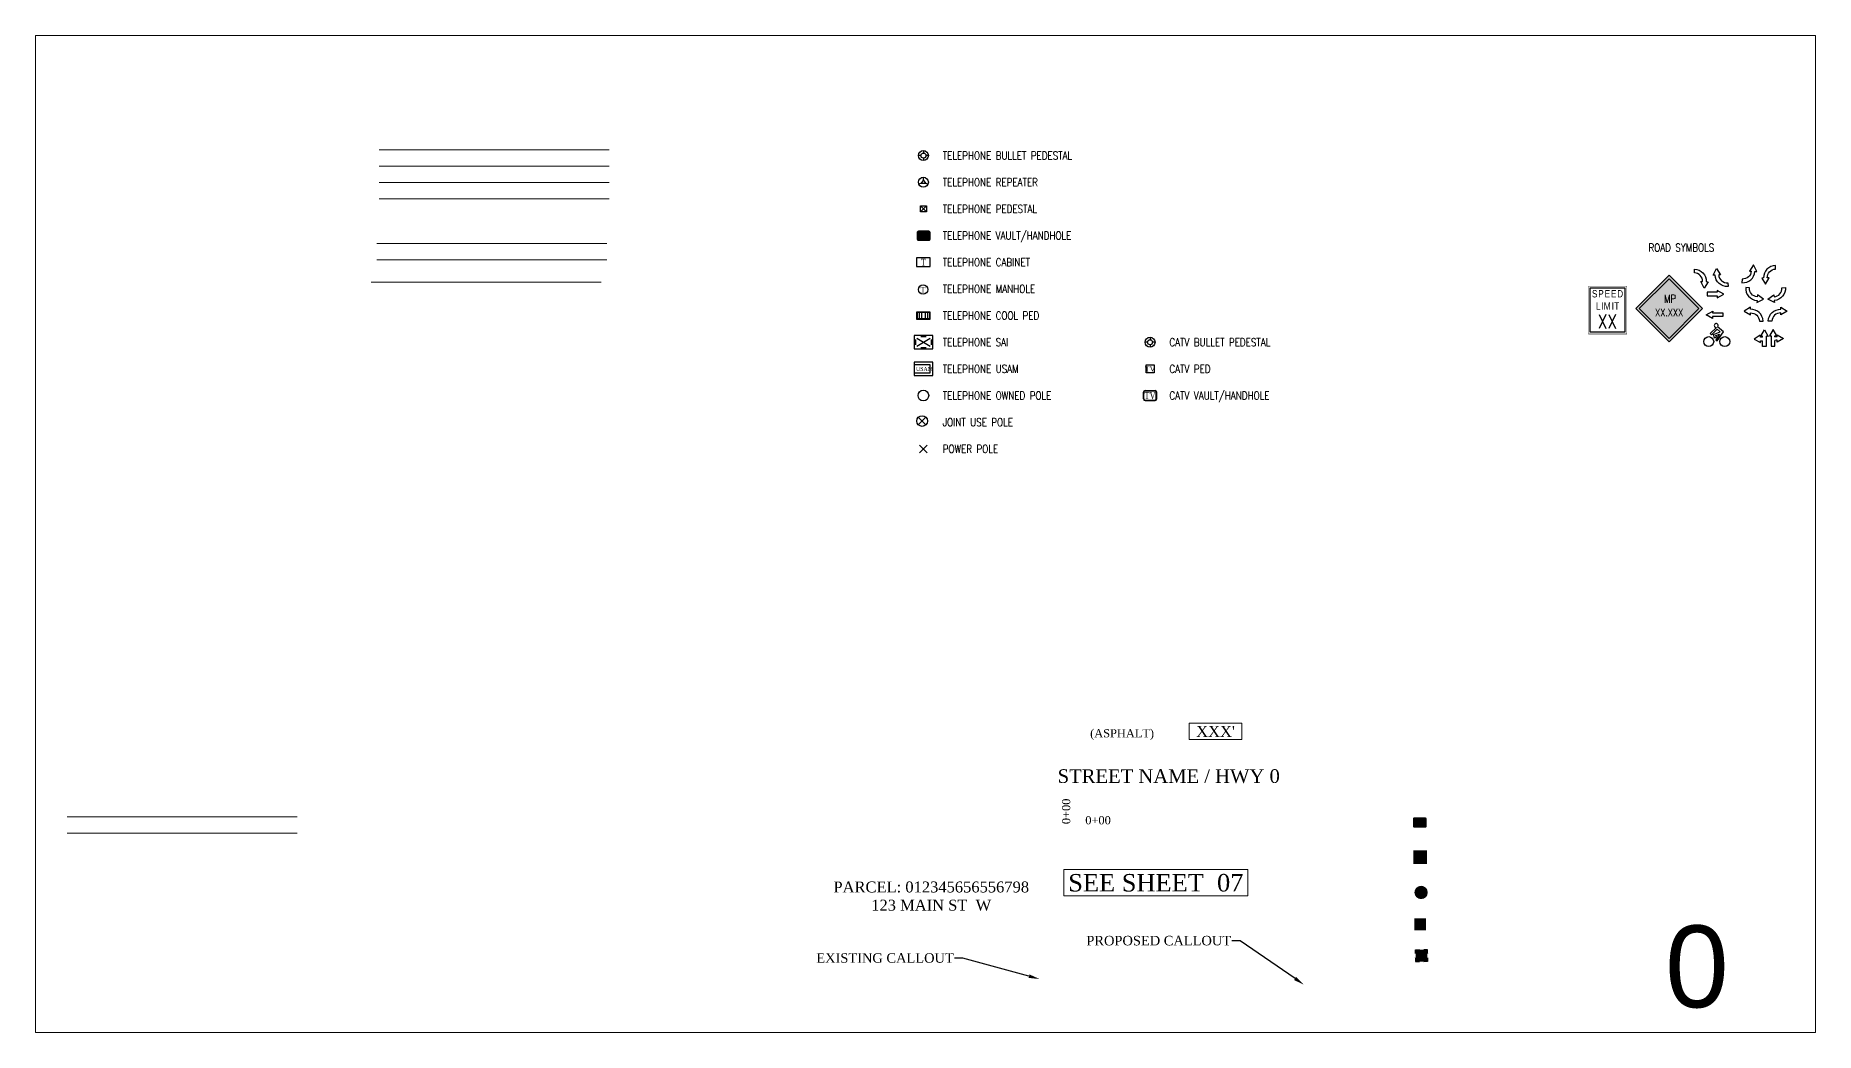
# Model space of a CAD drawing. Header units: feet. Extents: x 865220 to 5618803, y -2240498 to 1935234.
# Drawn here: x 2802892 to 2803544, y 954738 to 955103 of the extents above; entities that cross this region are included whole.
import ezdxf
from ezdxf import colors
from ezdxf.entities.mleader import LeaderData, LeaderLine
from ezdxf.enums import TextEntityAlignment as Align
from ezdxf.lldxf.tags import DXFTag
from ezdxf.math import Vec2, Vec3

# ---------------------------------------------------------------- set-up
doc = ezdxf.new("R2010")
doc.units = ezdxf.units.FT
doc.header["$LTSCALE"] = 0.015
doc.header["$MEASUREMENT"] = 0
doc.set_wipeout_variables(frame=1)
for name, color, linetype in [('ADDRESS', 7, 'Continuous'), ('BOC', 7, 'BOC'), ('BORDER', 7, 'Continuous'), ('CATV STRUCT-EX', 30, 'CATV'), ('CENTER_LINE', 7, 'CL'), ('DETAIL', 7, 'Continuous'), ('DIMENSION-PROP', 7, 'Continuous'), ('EASEMENT', 7, 'EASEMENT'), ('ELEC STRUCT-EX', 1, 'Continuous'), ('EOP', 7, 'EOP'), ('F1', 112, 'F1'), ('FOOTAGE', 7, 'Continuous'), ('NOTES', 7, 'Continuous'), ('PUE', 7, 'PUE'), ('RUNNING LINE (AERIAL)', 10, 'Continuous'), ('RW', 174, 'RW'), ('STATIONING', 7, 'Continuous'), ('STREET NAME', 7, 'Continuous'), ('TAIL', 1, 'MST'), ('TEL LINE', 30, 'TEL'), ('TELEPHONE STRUCT-EX', 30, 'Continuous'), ('TELEPHONE STRUCT-PROP', 6, 'Continuous'), ('TRAFFIC LANE', 254, 'LANE')]:
    doc.layers.add(name, color=color, linetype=linetype)
doc.layers.add('RUNNING LINE (UNDERGROUND)', color=10, linetype='Continuous', lineweight=40)
doc.layers.add('WORK BOUNDARY', color=110, linetype='Continuous', lineweight=40)
doc.styles.add('Dimensions 100', font='arial.ttf')
doc.styles.add('Line', font='txt.shx', dxfattribs={"height": 3})
doc.styles.add('RS332', font='romans.shx', dxfattribs={"width": 0.8})
doc.styles.add('SIMPLEX', font='times.ttf', dxfattribs={"width": 0.8})
doc.styles.get("Standard").update_dxf_attribs({"font": 'times.ttf'})
doc.styles.add('Utilities', font='arial.ttf', dxfattribs={"height": 2.5})
tags = doc.linetypes.add('BOC', pattern='A,100,-5,["BOC",Line,S=1,R=0,X=0,Y=-1.5],-12', length=117).pattern_tags.tags
tags[6] = DXFTag(74, 10)
tags = doc.linetypes.add('CATV', pattern='A,20,-5,["CATV",Line,S=1,R=0,X=-2,Y=-1.5],-12', length=37).pattern_tags.tags
tags[6] = DXFTag(74, 10)
tags = doc.linetypes.add('CL', pattern='A,10,-8,8,-8,35,-8,8,-8,20,-5,["C/L",Line,S=1,R=0,X=0,Y=-1.5],-12,10', length=140).pattern_tags.tags
tags[22] = DXFTag(74, 10)
tags = doc.linetypes.add('EASEMENT', pattern='A,20,-4,4,-4,4,-4,4,-5,["ESMT",Line,S=1,R=0,X=-2,Y=-1.5],-12,4,-4', length=69).pattern_tags.tags
tags[18] = DXFTag(74, 10)
tags = doc.linetypes.add('EOP', pattern='A,100,-5,["EOP",Line,S=1,R=0,X=0,Y=-1.5],-12', length=117).pattern_tags.tags
tags[6] = DXFTag(74, 10)
tags = doc.linetypes.add('F1', pattern='A,15,-5,["F1",Line,S=1.5,R=0,X=0,Y=-1.5],-12', length=32).pattern_tags.tags
tags[6] = DXFTag(74, 10)
tags = doc.linetypes.add('LANE', pattern='A,10,-8,8,-8,8,-8,20,-5,["LANE",Line,S=1,R=0,X=0,Y=-1.5],-18,10', length=103).pattern_tags.tags
tags[18] = DXFTag(74, 10)
tags = doc.linetypes.add('MST', pattern='A,5,-5,5,-5,["TAIL",Line,S=1.5,R=0,X=0,Y=-1.5],-20', length=40).pattern_tags.tags
tags[10] = DXFTag(74, 10)
tags = doc.linetypes.add('PUE', pattern='A,20,-4,4,-4,4,-4,4,-5,["PUE",Line,S=1,R=0,X=0,Y=-1.5],-12,4,-4', length=69).pattern_tags.tags
tags[18] = DXFTag(74, 10)
tags = doc.linetypes.add('RW', pattern='A,10,-8,8,-8,8,-8,20,-5,["R/W",Line,S=1,R=0,X=0,Y=-1.5],-12,10', length=97).pattern_tags.tags
tags[18] = DXFTag(74, 10)
tags = doc.linetypes.add('TEL', pattern='A,20,-5,["T",Line,S=1,R=0,X=0,Y=-1.5],-12', length=37).pattern_tags.tags
tags[6] = DXFTag(74, 10)

# ---------------------------------------------------------------- blocks, each defined once
blk = doc.blocks.new("4'x4' BORE PIT")
at = {"color": 6}
blk.add_wipeout([(-2, 2), (2, 2), (2, -2), (-2, -2)], dxfattribs=at)
at = {"ltscale": 40, "true_color": 0xffffff}
h = blk.add_hatch(color=7, dxfattribs=at)
h.dxf.hatch_style = 1
h.paths.add_polyline_path([(-2, -2), (2, -2), (2, 2), (-2, 2)])
at = {"layer": 'RUNNING LINE (UNDERGROUND)', "color": 6, "lineweight": 0, "const_width": 0.3, "flags": 128}
blk.add_lwpolyline([(-2, 2), (2, 2), (2, -2), (-2, -2)], close=True, dxfattribs=at)
blk = doc.blocks.new('NEW HH')
at = {"ltscale": 40, "true_color": 0xffffff}
h = blk.add_hatch(color=7, dxfattribs=at)
h.dxf.hatch_style = 1
h.paths.add_polyline_path([(-0.061, -0.031, 0.414214), (-0.046, -0.046), (0.046, -0.046, 0.414214), (0.061, -0.031), (0.061, 0.031, 0.414214), (0.046, 0.046), (-0.046, 0.046, 0.414214), (-0.061, 0.031)])
at = {"layer": 'RUNNING LINE (UNDERGROUND)', "color": 6, "lineweight": 0, "const_width": 0.005, "flags": 128}
blk.add_lwpolyline([(-0.061, 0.031), (-0.061, -0.031, 0.414214), (-0.046, -0.046), (0.046, -0.046, 0.414214), (0.061, -0.031), (0.061, 0.031, 0.414214), (0.046, 0.046), (-0.046, 0.046, 0.414214)], format="xyb", close=True, dxfattribs=at)
at = {"layer": 'TELEPHONE STRUCT-PROP', "color": 18, "true_color": 0x000000, "style": 'Utilities'}
blk.add_text('HH', height=0.05, dxfattribs=at).set_placement((0, 0), align=Align.MIDDLE_CENTER)
blk = doc.blocks.new('Turn Arrow 1')
at = {"layer": 'TRAFFIC LANE'}
blk.add_lwpolyline([(6.03, 6.95, -0.414017), (1.59, 3.08), (1.47, 1.3, 0.414017), (7.82, 6.82), (8.73, 6.76), (7.14, 10.02), (5.12, 7.01)], format="xyb", close=True, dxfattribs=at).dxf.unprotected_set("ltscale", 0)
blk = doc.blocks.new('Turn Arrow 2')
at = {"layer": 'TRAFFIC LANE'}
blk.add_lwpolyline([(2.39, 4, -0.414017), (6.43, 8.28), (6.38, 10.07, 0.414017), (0.6, 3.95), (-0.32, 3.92), (1.58, 0.84), (3.3, 4.03)], format="xyb", close=True, dxfattribs=at).dxf.unprotected_set("ltscale", 0)
blk = doc.blocks.new('Turn Arrow Hybrid 1')
at = {"layer": 'TRAFFIC LANE', "ltscale": 10}
blk.add_lwpolyline([(26429.56, 28334.88), (26429.56, 28335.33), (26430.46, 28335.33), (26428.67, 28338.45), (26426.85, 28335.31), (26427.77, 28335.32), (26427.8, 28330.31), (26429.59, 28330.32), (26429.57, 28333.06)], dxfattribs=at)
blk.add_lwpolyline([(26429.56, 28334.88, -0.046171), (26430.66, 28334.95), (26430.69, 28335.86), (26433.77, 28333.96), (26430.58, 28332.24), (26430.61, 28333.16, 0.062647), (26429.57, 28333.06, 0.062647)], format="xyb", dxfattribs=at)
blk = doc.blocks.new('Turn Arrow Hybrid 2')
at = {"layer": 'TRAFFIC LANE', "ltscale": 10}
blk.add_lwpolyline([(26423.55, 28334.64, 0.046171), (26422.46, 28334.71), (26422.43, 28335.62), (26419.35, 28333.72), (26422.54, 28332), (26422.51, 28332.92, -0.062647), (26423.54, 28332.82, -0.062647)], format="xyb", dxfattribs=at)
blk.add_lwpolyline([(26423.55, 28334.64), (26423.56, 28335.09), (26422.66, 28335.09), (26424.44, 28338.21), (26426.26, 28335.07), (26425.35, 28335.08), (26425.32, 28330.07), (26423.53, 28330.08), (26423.54, 28332.82)], dxfattribs=at)
blk = doc.blocks.new('TELEPHONE BULLET PEDESTAL')
at = {"layer": 'TELEPHONE STRUCT-EX'}
for p, q in [((-0.9375, 0), (-1.875, 0)), ((-0.9375, 0), (-1.875, 0)), ((0, 1.875), (0, 0.9375)), ((0, 1.875), (0, 0.9375)), ((1.875, 0), (0.9375, 0)), ((1.875, 0), (0.9375, 0)), ((0, -0.9375), (0, -1.875)), ((0, -0.9375), (0, -1.875))]:
    blk.add_line(p, q, dxfattribs=at)
for radius in [1.875, 1.875, 0.9375, 0.9375]:
    blk.add_circle((0, 0), radius, dxfattribs=at)
blk = doc.blocks.new('TELEPHONE REPEATER')
at = {"layer": 'TELEPHONE STRUCT-EX'}
for p, q in [((0, 0.94), (-0.86, -0.37)), ((0, 0.94), (0, 1.88)), ((0.86, -0.37), (0, 0.94)), ((-0.86, -0.37), (-1.73, -0.73)), ((-0.86, -0.37), (0.86, -0.37)), ((0.86, -0.37), (1.73, -0.73))]:
    blk.add_line(p, q, dxfattribs=at)
blk.add_circle((0, 0), 1.88, dxfattribs=at)
blk = doc.blocks.new('TELPED')
at = {"linetype": 'Continuous', "flags": 128}
blk.add_lwpolyline([(0.28, 0.28), (0.28, -0.28), (-0.28, -0.28), (-0.28, 0.28)], close=True, dxfattribs=at)
blk = doc.blocks.new('TELEPHONE PEDESTAL')
at = {"layer": 'TELEPHONE STRUCT-EX'}
for p, q in [((-1.12, 1.12), (1.12, -1.12)), ((1.12, 1.12), (-1.12, -1.12))]:
    blk.add_line(p, q, dxfattribs=at)
at = {"layer": 'TELEPHONE STRUCT-EX', "xscale": 4, "yscale": 4, "zscale": 4}
blk.add_blockref('TELPED', (0, 0), dxfattribs=at)
blk = doc.blocks.new('TELEPHONE MANHOLE')
at = {"layer": 'TELEPHONE STRUCT-EX'}
blk.add_circle((0, 0), 1.76, dxfattribs=at)
at = {"layer": 'TELEPHONE STRUCT-EX', "style": 'SIMPLEX'}
blk.add_text('T', height=2, dxfattribs=at).set_placement((0, 0.01), align=Align.MIDDLE_CENTER)
blk = doc.blocks.new('SAI')
at = {"layer": 'TELEPHONE STRUCT-EX'}
for p, q in [((3.5, 2.5), (-3.5, 2.5)), ((-3.5, 2.5), (-3.5, -2.5)), ((-3, 1), (-3, -1)), ((-2.5, 1.5), (2.5, -1.5)), ((-2.5, -1.5), (2.5, 1.5)), ((1, 2), (-1, 2)), ((3, -1), (3, 1)), ((3.5, -2.5), (3.5, 2.5)), ((-3.5, -2.5), (3.5, -2.5)), ((-1, -2), (1, -2))]:
    blk.add_line(p, q, dxfattribs=at)
blk = doc.blocks.new('TELEPHONE CABINET')
at = {"layer": 'TELEPHONE STRUCT-EX', "linetype": 'Continuous'}
blk.add_lwpolyline([(-2.6, -1.6), (2.6, -1.6), (2.6, 1.6), (-2.6, 1.6)], close=True, dxfattribs=at)
at = {"layer": 'TELEPHONE STRUCT-EX', "style": 'SIMPLEX', "width": 0.8}
blk.add_text('T', height=2.6, dxfattribs=at).set_placement((0, 0), align=Align.MIDDLE_CENTER)
blk = doc.blocks.new('TELEPHONE COOL PED')
at = {"layer": 'TELEPHONE STRUCT-EX'}
for p, q in [((-1.55, 1.23), (-1.55, -1.23)), ((-0.73, 1.23), (-0.73, -1.23)), ((0.73, 1.23), (0.73, -1.23)), ((1.55, 1.23), (1.55, -1.23))]:
    blk.add_line(p, q, dxfattribs=at)
at = {"layer": 'TELEPHONE STRUCT-EX', "flags": 128}
for points in [[(2.46, 1.43), (2.46, -1.43), (-2.46, -1.43), (-2.46, 1.43)], [(2.26, 1.23), (2.26, -1.23), (-2.26, -1.23), (-2.26, 1.23)]]:
    blk.add_lwpolyline(points, close=True, dxfattribs=at)
blk = doc.blocks.new('TELEPHONE USAM')
at = {"layer": 'TELEPHONE STRUCT-EX'}
for p, q in [((-3.5, 2.5), (-3.5, -2.5)), ((3.5, 2.5), (-3.5, 2.5)), ((2.5, 1.5), (-3.5, 1.5)), ((2.5, -1.5), (2.5, 1.5)), ((3.5, -2.5), (3.5, 2.5)), ((-3.5, -1.5), (2.5, -1.5)), ((-3.5, -2.5), (3.5, -2.5))]:
    blk.add_line(p, q, dxfattribs=at)
at = {"layer": 'TELEPHONE STRUCT-EX', "style": 'SIMPLEX', "width": 0.8}
blk.add_text('USAM', height=1.5, dxfattribs=at).set_placement((-2.77, -0.76))
blk = doc.blocks.new('TELEPHONE OWNED POLE')
at = {"layer": 'TELEPHONE STRUCT-EX'}
blk.add_circle((0, 0), 2, dxfattribs=at)
blk = doc.blocks.new('CATV PED')
at = {"layer": 'CATV STRUCT-EX', "flags": 128}
blk.add_lwpolyline([(1.5, -1.5), (-1.5, -1.5), (-1.5, 1.5), (1.5, 1.5)], close=True, dxfattribs=at)
at = {"layer": 'CATV STRUCT-EX', "style": 'SIMPLEX', "width": 0.8}
blk.add_text('TV', height=2, dxfattribs=at).set_placement((0, 0), align=Align.MIDDLE_CENTER)
blk = doc.blocks.new('CATV VAULT - HH')
at = {"layer": 'CATV STRUCT-EX'}
for p, q in [((-2.5, -1.25), (-2.5, 1.25)), ((-2.35, -1.25), (-2.35, 1.25)), ((-1.88, 1.88), (1.88, 1.88)), ((-1.88, 1.72), (1.88, 1.72)), ((2.35, -1.25), (2.35, 1.25)), ((2.5, -1.25), (2.5, 1.25)), ((-1.88, -1.72), (1.88, -1.72)), ((-1.88, -1.88), (1.88, -1.88))]:
    blk.add_line(p, q, dxfattribs=at)
for centre, radius, start, end in [((-1.88, 1.25), 0.625, 90, 180), ((-1.88, 1.25), 0.475, 90, 180), ((1.88, 1.25), 0.625, 0, 90), ((1.88, 1.25), 0.475, 0, 90), ((-1.88, -1.25), 0.625, 180, 270), ((-1.88, -1.25), 0.475, 180, 270), ((1.88, -1.25), 0.625, 270, 0), ((1.88, -1.25), 0.475, 270, 0)]:
    blk.add_arc(centre, radius, start, end, dxfattribs=at)
at = {"layer": 'CATV STRUCT-EX', "style": 'SIMPLEX', "width": 0.8}
blk.add_text('TV', height=2.6, dxfattribs=at).set_placement((0, 0), align=Align.MIDDLE_CENTER)
blk = doc.blocks.new('CATV BULLET PEDESTAL')
at = {"layer": 'CATV STRUCT-EX'}
for p, q in [((-0.9375, 0), (-1.875, 0)), ((-0.9375, 0), (-1.875, 0)), ((0, 1.875), (0, 0.9375)), ((0, 1.875), (0, 0.9375)), ((1.875, 0), (0.9375, 0)), ((1.875, 0), (0.9375, 0)), ((0, -0.9375), (0, -1.875)), ((0, -0.9375), (0, -1.875))]:
    blk.add_line(p, q, dxfattribs=at)
for radius in [1.875, 1.875, 0.9375, 0.9375]:
    blk.add_circle((0, 0), radius, dxfattribs=at)
blk = doc.blocks.new('Power Pole')
at = {"layer": 'ELEC STRUCT-EX'}
for p, q in [((1.38, 1.38), (-1.38, -1.38)), ((-1.38, 1.38), (1.38, -1.38))]:
    blk.add_line(p, q, dxfattribs=at)
blk = doc.blocks.new('EX HH')
at = {"ltscale": 40, "true_color": 0xffffff}
h = blk.add_hatch(color=7, dxfattribs=at)
h.dxf.hatch_style = 1
h.paths.add_polyline_path([(-0.061, -0.031, 0.414214), (-0.046, -0.046), (0.046, -0.046, 0.414214), (0.061, -0.031), (0.061, 0.031, 0.414214), (0.046, 0.046), (-0.046, 0.046, 0.414214), (-0.061, 0.031)])
at = {"color": 30, "const_width": 0.005, "flags": 128}
blk.add_lwpolyline([(-0.061, 0.031), (-0.061, -0.031, 0.414214), (-0.046, -0.046), (0.046, -0.046, 0.414214), (0.061, -0.031), (0.061, 0.031, 0.414214), (0.046, 0.046), (-0.046, 0.046, 0.414214)], format="xyb", close=True, dxfattribs=at)
at = {"layer": 'RUNNING LINE (UNDERGROUND)', "color": 7, "lineweight": -3, "flags": 128}
blk.add_lwpolyline([(-0.054, 0.031), (-0.054, -0.031, 0.414214), (-0.046, -0.038), (0.046, -0.038, 0.414214), (0.054, -0.031), (0.054, 0.031, 0.414214), (0.046, 0.038), (-0.046, 0.038, 0.414214)], format="xyb", close=True, dxfattribs=at)
at = {"layer": 'TELEPHONE STRUCT-PROP', "color": 30, "style": 'Utilities'}
blk.add_text('HH', height=0.05, dxfattribs=at).set_placement((0, 0), align=Align.MIDDLE_CENTER)
blk = doc.blocks.new('*U60')
at = {"ltscale": 40, "true_color": 0xffffff}
h = blk.add_hatch(color=7, dxfattribs=at)
h.dxf.hatch_style = 1
h.paths.add_polyline_path([(0, -13.51), (13.51, 0), (0, 13.51), (-13.51, 0)])
at = {"color": 18, "lineweight": 25, "ltscale": 40, "true_color": 0x000000}
for points in [[(-13.51, 0), (0, 13.51), (13.51, 0), (0, -13.51)], [(-12.09, 0), (0, 12.09), (12.09, 0), (0, -12.09)]]:
    blk.add_lwpolyline(points, close=True, dxfattribs=at)
at = {"layer": 'NOTES', "color": 18, "lineweight": 25, "ltscale": 10, "true_color": 0x000000, "insert": (-3.42, 5.6), "char_height": 3.2, "attachment_point": 1, "style": 'RS332'}
blk.add_mtext_dynamic_manual_height_columns('\\pxqc;MP', width=7.621, gutter_width=24, heights=[0], dxfattribs=at)
at = {"layer": 'NOTES', "color": 18, "lineweight": 25, "ltscale": 3, "true_color": 0x000000, "style": 'RS332', "width": 0.8}
blk.add_attdef('X.XXX', text='', height=3, dxfattribs=at).set_placement((0.02, -3.11), align=Align.CENTER)
blk = doc.blocks.new('SPEED LIMIT')
at = {"color": 7}
blk.add_wipeout([(-11.7, 14.6), (11.7, 14.6), (11.7, -14.6), (-11.7, -14.6)], dxfattribs=at)
at = {"layer": 'NOTES', "color": 7, "ltscale": 10, "const_width": 0.3}
blk.add_lwpolyline([(-11.7, 14.6), (11.7, 14.6), (11.7, -14.6), (-11.7, -14.6)], close=True, dxfattribs=at)
at = {"layer": 'NOTES', "color": 7, "ltscale": 10}
blk.add_lwpolyline([(-10.6, 13.5), (10.6, 13.5), (10.6, -13.5), (-10.6, -13.5)], close=True, dxfattribs=at)
at = {"layer": 'NOTES', "color": 7, "ltscale": 10, "insert": (-6.5, 12.2), "char_height": 4.5, "attachment_point": 1, "style": 'RS332'}
blk.add_mtext_dynamic_manual_height_columns('\\pxqc;{\\fArial|b0|i0|c0|p34;\\T1.15;SPEED LIMIT}', width=13.46, gutter_width=30, heights=[0], dxfattribs=at)
at = {"layer": 'NOTES', "color": 7, "lineweight": 30, "ltscale": 3, "style": 'RS332', "width": 0.8}
blk.add_attdef('X', text='', height=8.5, dxfattribs=at).set_placement((-0.1, -11.3), align=Align.CENTER)
blk = doc.blocks.new('Traffic Arrow')
at = {"layer": 'TRAFFIC LANE'}
blk.add_lwpolyline([(9.01, 0.9), (4, 0.88), (4, 1.78), (0.89, -0.01), (4.02, -1.83), (4.01, -0.91), (9.02, -0.89)], close=True, dxfattribs=at).dxf.unprotected_set("ltscale", 0)
blk = doc.blocks.new('bike')
at = {"layer": 'TRAFFIC LANE', "flags": 128}
for points in [[(-0.3, 1.82), (-1.81, 0.33)], [(-1.81, 0.33), (-1.48, -0.01)], [(0.63, 0.76), (-0.1, 1.36), (-1.48, -0.01)], [(-0.76, -0.74), (-1.04, 0.08), (0.63, 0.76)], [(0.46, 0.19), (-0.48, -1.2), (-0.09, -1.46), (1.39, 0.74), (-0.06, 1.94)], [(-0.32, -0.59), (-0.46, -0.19), (0.46, 0.19)], [(-0.76, -0.74), (-0.32, -0.59)]]:
    blk.add_lwpolyline(points, dxfattribs=at).dxf.unprotected_set("ltscale", 0)
at = {"layer": 'TRAFFIC LANE'}
for centre in [(-2.19, -1.65), (1.72, -1.65)]:
    blk.add_circle(centre, 1.22, dxfattribs=at).dxf.unprotected_set("ltscale", 0)
blk.add_arc((-0.37, 2.28), 0.466, 312.5021, 278.9197, dxfattribs=at).dxf.unprotected_set("ltscale", 0)
blk = doc.blocks.new('JOINT USE POLE')
at = {"layer": 'TELEPHONE STRUCT-EX', "color": 0}
for p, q in [((1.41, 1.41), (-1.41, -1.41)), ((-1.41, 1.41), (1.41, -1.41))]:
    blk.add_line(p, q, dxfattribs=at)
blk.add_circle((0, 0), 2, dxfattribs=at)
blk = doc.blocks.new('Proposed FlowerPot')
at = {"lineweight": 5, "ltscale": 100, "true_color": 0xffffff}
h = blk.add_hatch(color=7, dxfattribs=at)
h.dxf.hatch_style = 1
h.paths.add_polyline_path([(-0.06, 0, 0.414214), (0, -0.06, 0.414214), (0.06, 0, 0.414214), (0, 0.06, 0.414214)])
at = {"lineweight": 5, "ltscale": 100}
blk.add_circle((0, 0), 0.0604, dxfattribs=at)
at = {"layer": 'RUNNING LINE (UNDERGROUND)', "color": 6, "lineweight": 5, "const_width": 0.00907, "flags": 128}
blk.add_lwpolyline([(-0.06, 0, -0.414214), (0, 0.06, -0.414214), (0.06, 0, -0.414214), (0, -0.06, -0.414214), (-0.06, 0)], format="xyb", dxfattribs=at)
at = {"color": 18, "linetype": 'ByBlock', "lineweight": 5, "ltscale": 100, "true_color": 0x000000, "style": 'Dimensions 100'}
blk.add_text('F', height=0.0744, dxfattribs=at).set_placement((-0.029, -0.037))
blk = doc.blocks.new('PFP')
at = {"color": 6}
blk.add_wipeout([(-0.121, 0.121), (0.121, 0.121), (0.121, -0.121), (-0.121, -0.121)], dxfattribs=at)
at = {"ltscale": 40, "true_color": 0xffffff}
h = blk.add_hatch(color=7, dxfattribs=at)
h.dxf.hatch_style = 1
h.paths.add_polyline_path([(-0.121, -0.121), (0.121, -0.121), (0.121, 0.121), (-0.121, 0.121)])
at = {"layer": 'RUNNING LINE (UNDERGROUND)', "color": 6, "lineweight": 0, "const_width": 0.0181, "flags": 128}
blk.add_lwpolyline([(-0.121, 0.121), (0.121, 0.121), (0.121, -0.121), (-0.121, -0.121)], close=True, dxfattribs=at)
at = {"layer": 'RUNNING LINE (UNDERGROUND)', "color": 18, "lineweight": 0, "true_color": 0x000000, "const_width": 0.0181, "flags": 128}
for points in [[(-0.084, -0.084), (0.084, 0.084)], [(-0.084, 0.084), (0.084, -0.084)]]:
    blk.add_lwpolyline(points, dxfattribs=at)
blk = doc.blocks.new('*U65')
at = {"ltscale": 40}
h = blk.add_hatch(color=6, dxfattribs=at)
h.dxf.hatch_style = 1
h.paths.add_polyline_path([(0.121, -0.044), (0.121, 0.044, 0.307805), (0.044, 0.12), (-0.044, 0.12, 0.307805), (-0.121, 0.044), (-0.121, -0.044, 0.307805), (-0.044, -0.12), (0.044, -0.12, 0.307805)])
at = {"ltscale": 100, "true_color": 0x000000}
h = blk.add_hatch(color=18, dxfattribs=at)
h.dxf.hatch_style = 1
h.paths.add_polyline_path([(0.121, -0.12), (0.121, -0.044, -0.307805), (0.044, -0.12)])
h.paths.add_polyline_path([(-0.121, -0.044), (-0.121, -0.12), (-0.044, -0.12, -0.307805)])
h.paths.add_polyline_path([(-0.121, 0.12), (-0.121, 0.044, -0.307805), (-0.044, 0.12)])
h.paths.add_polyline_path([(0.121, 0.044), (0.121, 0.12), (0.044, 0.12, -0.307805)])
at = {"color": 18, "ltscale": 100, "true_color": 0x000000, "flags": 128}
for points in [[(-0.121, 0.12), (-0.044, 0.12, 0.307805), (-0.121, 0.044), (-0.121, 0.12)], [(0.121, 0.12), (0.044, 0.12, -0.307805), (0.121, 0.044), (0.121, 0.12)], [(-0.121, -0.12), (-0.044, -0.12, -0.307805), (-0.121, -0.044), (-0.121, -0.12)], [(0.121, -0.12), (0.044, -0.12, 0.307805), (0.121, -0.044), (0.121, -0.12)]]:
    blk.add_lwpolyline(points, format="xyb", dxfattribs=at)
at = {"color": 7, "lineweight": 50, "ltscale": 100, "true_color": 0xffffff, "flags": 128}
for points in [[(-0.039, 0), (0.039, 0)], [(0, -0.039), (0, 0.039)]]:
    blk.add_lwpolyline(points, dxfattribs=at)

msp = doc.modelspace()

# ---------------------------------------------------------------- linework, layer by layer
at = {"layer": 'BOC', "lineweight": 5, "ltscale": 40, "flags": 128}
msp.add_lwpolyline([(2803018.29, 955048.95), (2803102.56, 955048.95)], dxfattribs=at)
at = {"layer": 'CENTER_LINE', "lineweight": 5, "ltscale": 40, "flags": 128}
msp.add_lwpolyline([(2803018.29, 955060.95), (2803102.56, 955060.95)], dxfattribs=at)
at = {"layer": 'EASEMENT', "lineweight": 5, "ltscale": 40, "flags": 128}
msp.add_lwpolyline([(2803017.47, 955020.59), (2803101.74, 955020.59)], dxfattribs=at)
at = {"layer": 'EOP', "lineweight": 5, "ltscale": 40, "flags": 128}
msp.add_lwpolyline([(2803018.29, 955054.95), (2803102.56, 955054.95)], dxfattribs=at)
at = {"layer": 'F1', "lineweight": 5, "ltscale": 40, "flags": 128}
msp.add_lwpolyline([(2802904.02, 954810.57), (2802988.29, 954810.57)], dxfattribs=at)
at = {"layer": 'PUE', "lineweight": 5, "ltscale": 40, "flags": 128}
msp.add_lwpolyline([(2803017.47, 955026.59), (2803101.74, 955026.59)], dxfattribs=at)
at = {"layer": 'RW', "lineweight": 5, "ltscale": 40, "flags": 128}
msp.add_lwpolyline([(2803018.29, 955042.95), (2803102.56, 955042.95)], dxfattribs=at)
at = {"layer": 'TAIL', "lineweight": 5, "ltscale": 100, "flags": 128}
msp.add_lwpolyline([(2802904.02, 954816.57), (2802988.29, 954816.57)], dxfattribs=at)
at = {"layer": 'TEL LINE', "lineweight": 5, "ltscale": 40, "flags": 128}
msp.add_lwpolyline([(2803015.41, 955012.44), (2803099.68, 955012.44)], dxfattribs=at)

# ---------------------------------------------------------------- block references
at = {"lineweight": 5}
for name, p, xscale, yscale, zscale in [('Turn Arrow 2', (2803504.93, 955009.69), -0.7500000000000001, 0.7500000000000001, 0.7500000000000001), ('Turn Arrow 1', (2803513.54, 955009.93), -0.7500000000000001, 0.7500000000000001, 0.7500000000000001), ('Turn Arrow 1', (2803516.43, 955011.3), 0.7500000000000001, 0.7500000000000001, 0.7500000000000001), ('Turn Arrow 2', (2803525.04, 955011.05), 0.7500000000000001, 0.7500000000000001, 0.7500000000000001), ('Turn Arrow Hybrid 2', (2783707.45, 933741.32), 0.7500000000000001, 0.7500000000000001, 0.7500000000000001), ('Turn Arrow Hybrid 1', (2783707.45, 933741.32), 0.7500000000000001, 0.7500000000000001, 0.7500000000000001), ('NEW HH', (2803399.53, 954814.51), 40, 40, 40), ('Proposed FlowerPot', (2803399.99, 954788.9), 37.20833653414967, 37.20833653414967, 37.20833653414967), ('*U65', (2803400.16, 954765.74), 18, 18, 18)]:
    msp.add_blockref(name, p, dxfattribs=dict(at, xscale=xscale, yscale=yscale, zscale=zscale))
at = {"lineweight": 5, "xscale": 0.9036914640000002, "yscale": 0.9036914640000002, "zscale": 0.9036914640000002}
msp.add_blockref('*U60', (2803490.85, 955002.78), dxfattribs=at).add_auto_attribs({'X.XXX': 'XX.XXX'})
at = {"lineweight": 5, "yscale": 0.7500000000000001, "zscale": 0.7500000000000001}
for name, p, xscale, rotation in [('Turn Arrow 1', (2803517.94, 955011.62), 0.7500000000000001, 270), ('Turn Arrow 1', (2803534.5, 955011.62), -0.7500000000000001, 90), ('Turn Arrow 2', (2803517.7, 955003.01), 0.7500000000000001, 270), ('Turn Arrow 2', (2803534.75, 955003.01), -0.7500000000000001, 90)]:
    msp.add_blockref(name, p, dxfattribs=dict(at, xscale=xscale, rotation=rotation))
at = {"lineweight": 5}
msp.add_blockref('Power Pole', (2803217.67, 954951.38), dxfattribs=at)
at = {"layer": 'CATV STRUCT-EX', "lineweight": 5, "xscale": 0.9768868823137693, "yscale": 0.9768868823137693, "zscale": 0.9768868823137693}
for name, p in [('CATV BULLET PEDESTAL', (2803300.7, 954990.45)), ('CATV PED', (2803300.7, 954980.69)), ('CATV VAULT - HH', (2803300.7, 954970.92))]:
    msp.add_blockref(name, p, dxfattribs=at)
at = {"layer": 'DETAIL', "lineweight": 5, "yscale": 0.75, "zscale": 0.75, "rotation": 180}
for p, xscale in [((2803511.51, 955008.09), 0.75), ((2803503.8, 955000.52), -0.75)]:
    msp.add_blockref('Traffic Arrow', p, dxfattribs=dict(at, xscale=xscale))
at = {"layer": 'DIMENSION-PROP', "lineweight": 5, "xscale": 0.9768868823137693, "yscale": 0.9768868823137693, "zscale": 0.9768868823137693}
for name, p in [('TELEPHONE OWNED POLE', (2803217.67, 954970.92)), ('JOINT USE POLE', (2803217.2, 954961.58))]:
    msp.add_blockref(name, p, dxfattribs=at)
at = {"layer": 'TELEPHONE STRUCT-EX', "lineweight": 5}
for name, p, xscale, yscale, zscale in [('TELEPHONE BULLET PEDESTAL', (2803217.67, 955058.84), 0.9768868823137693, 0.9768868823137693, 0.9768868823137693), ('TELEPHONE REPEATER', (2803217.67, 955049.07), 0.9768868823137693, 0.9768868823137693, 0.9768868823137693), ('TELEPHONE PEDESTAL', (2803217.67, 955039.3), 0.9768868823137693, 0.9768868823137693, 0.9768868823137693), ('EX HH', (2803217.77, 955029.46), 40, 40, 40), ('TELEPHONE CABINET', (2803217.67, 955019.76), 0.9768868823137693, 0.9768868823137693, 0.9768868823137693), ('TELEPHONE MANHOLE', (2803217.55, 955009.74), 0.9768868823137693, 0.9768868823137693, 0.9768868823137693), ('TELEPHONE COOL PED', (2803217.67, 955000.22), 0.9768868823137693, 0.9768868823137693, 0.9768868823137693), ('SAI', (2803217.67, 954990.45), 0.9768868823137693, 0.9768868823137693, 0.9768868823137693), ('TELEPHONE USAM', (2803217.67, 954980.69), 0.9768868823137693, 0.9768868823137693, 0.9768868823137693)]:
    msp.add_blockref(name, p, dxfattribs=dict(at, xscale=xscale, yscale=yscale, zscale=zscale))
at = {"layer": 'TRAFFIC LANE', "lineweight": 5, "xscale": 1.504757717259673, "yscale": 1.504757717259673, "zscale": 1.504757717259673}
msp.add_blockref('bike', (2803508.65, 954993.16), dxfattribs=at)

# ---------------------------------------------------------------- texts
at = {"layer": 'BORDER', "lineweight": 5, "style": 'RS332', "width": 0.8}
for s, height, p in [('TELEPHONE BULLET PEDESTAL', 2.9307, (2803224.76, 955058.84)), ('TELEPHONE REPEATER', 2.9307, (2803224.76, 955049.07)), ('TELEPHONE PEDESTAL', 2.9307, (2803224.76, 955039.3)), ('TELEPHONE VAULT/HANDHOLE', 2.9307, (2803224.76, 955029.53)), ('ROAD SYMBOLS', 2.9307, (2803483.28, 955025.12)), ('TELEPHONE CABINET', 2.9307, (2803224.76, 955019.76)), ('TELEPHONE MANHOLE', 2.9307, (2803224.76, 955009.99)), ('TELEPHONE COOL PED', 2.9307, (2803224.76, 955000.22)), ('TELEPHONE SAI', 2.9307, (2803224.76, 954990.45)), ('CATV BULLET PEDESTAL', 2.9307, (2803307.8, 954990.45)), ('TELEPHONE USAM', 2.9307, (2803224.76, 954980.69)), ('CATV PED', 2.931, (2803307.8, 954980.69)), ('TELEPHONE OWNED POLE', 2.9307, (2803224.76, 954970.92)), ('CATV VAULT/HANDHOLE', 2.9307, (2803307.8, 954970.92)), ('JOINT USE POLE', 2.9307, (2803224.76, 954961.15)), ('POWER POLE', 2.931, (2803224.76, 954951.38))]:
    msp.add_text(s, height=height, dxfattribs=at).set_placement(p, align=Align.MIDDLE_LEFT)
at = {"layer": 'WORK BOUNDARY', "lineweight": 5, "ltscale": 3, "style": 'Utilities'}
msp.add_text('0', height=30, dxfattribs=at).set_placement((2803489.39, 954746.79))

# ---------------------------------------------------------------- next in the draw order: block references
at = {"layer": 'RUNNING LINE (AERIAL)', "lineweight": 5, "xscale": 0.6, "yscale": 0.6, "zscale": 0.6}
msp.add_blockref('SPEED LIMIT', (2803468.32, 955002.26), dxfattribs=at).add_auto_attribs({'X': 'XX'})

# ---------------------------------------------------------------- next in the draw order: linework, layer by layer
at = {"layer": 'WORK BOUNDARY', "lineweight": 5}
msp.add_lwpolyline([(2802892.45, 954737.62), (2803544.45, 954737.62), (2803544.45, 955102.8), (2802892.45, 955102.8)], close=True, dxfattribs=at)

# ---------------------------------------------------------------- next in the draw order: block references
at = {"lineweight": 5}
for name, p, xscale, yscale, zscale in [('PFP', (2803399.66, 954801.81), 19.58057085319607, 19.58057085319607, 19.58057085319607), ("4'x4' BORE PIT", (2803399.68, 954777.23), 1.008214499303968, 1.008214499303968, 1.008214499303968)]:
    msp.add_blockref(name, p, dxfattribs=dict(at, xscale=xscale, yscale=yscale, zscale=zscale))

# ---------------------------------------------------------------- next in the draw order: texts
at = {"layer": 'ADDRESS', "lineweight": 5, "ltscale": 5, "insert": (2803220.55, 954792.9), "char_height": 4, "attachment_point": 2, "bg_fill": 3, "box_fill_scale": 1.5, "bg_fill_color": 256, "bg_fill_true_color": 13158600, "bg_fill_transparency": 0}
msp.add_mtext('\\pxqc;PARCEL: 012345656556798\\P123 MAIN ST  W', dxfattribs=at)
at = {"layer": 'DETAIL', "lineweight": 5, "ltscale": 5, "insert": (2803290.46, 954848.71), "char_height": 3, "width": 17.8586, "attachment_point": 2, "bg_fill": 3, "box_fill_scale": 1.5, "bg_fill_color": 256, "bg_fill_true_color": 13158600, "bg_fill_transparency": 0}
msp.add_mtext('\\pxqc;(ASPHALT)', dxfattribs=at)
at = {"layer": 'DETAIL', "lineweight": 5, "ltscale": 5, "insert": (2803302.83, 954795.65), "char_height": 6.4, "attachment_point": 2, "bg_fill": 19, "box_fill_scale": 1.25, "bg_fill_color": 256, "bg_fill_transparency": 0}
msp.add_mtext('SEE SHEET  07', dxfattribs=at)
at = {"layer": 'FOOTAGE', "lineweight": 5, "ltscale": 40, "insert": (2803324.7, 954847.89), "char_height": 4, "width": 17.3446, "attachment_point": 5, "bg_fill": 19, "box_fill_scale": 1.25, "bg_fill_color": 256, "bg_fill_transparency": 0}
msp.add_mtext("\\pxqc;XXX'", dxfattribs=at)
at = {"layer": 'STATIONING', "lineweight": 5, "ltscale": 5, "insert": (2803268.47, 954818.6), "char_height": 3, "width": 9.5157, "attachment_point": 2, "rotation": 90, "bg_fill": 3, "box_fill_scale": 1.5, "bg_fill_color": 256, "bg_fill_true_color": 13158600, "bg_fill_transparency": 0}
msp.add_mtext('\\pxqc;0+00', dxfattribs=at)

# ---------------------------------------------------------------- next in the draw order: leaders
at = {"layer": 'DETAIL', "lineweight": 5, "ltscale": 5}
ml = msp.add_multileader_mtext('Standard', dxfattribs=at)
ml.set_content('PROPOSED CALLOUT', color=256)
ml.set_leader_properties()
ml.build(insert=Vec2(0, 0))
ml.multileader.update_dxf_attribs({"has_text_frame": 1, "text_left_attachment_type": 2, "text_right_attachment_type": 2, "dogleg_length": 3})
ctx = ml.context
ctx.base_point, ctx.char_height, ctx.landing_gap_size, ctx.plane_origin = Vec3(2803277.08, 954771.21), 3.5, 1, Vec3(2803381.39, 954788.03)
ctx.left_attachment, ctx.right_attachment, ctx.text_align_type = 2, 2, 1
notes = []
notes.append((ctx, [(0, (1, 1, 0), (2803333.7, 954771.21), (-1, 0), 3, [(0, [(2803357.13, 954755.08)], 0, [])])]))
ctx.mtext.insert, ctx.mtext.alignment, ctx.mtext.flow_direction = Vec3(2803303.89, 954773), 2, 5
ctx.mtext.has_bg_fill, ctx.mtext.bg_color, ctx.mtext.bg_scale_factor, ctx.mtext.bg_transparency, ctx.mtext.use_window_bg_color = 1, -1027028792, 1.5, 0, 1
ml = msp.add_multileader_mtext('Standard', dxfattribs=at)
ml.set_content('EXISTING CALLOUT', color=256)
ml.set_leader_properties()
ml.build(insert=Vec2(0, 0))
ml.multileader.update_dxf_attribs({"text_left_attachment_type": 2, "text_right_attachment_type": 2, "dogleg_length": 3})
ctx = ml.context
ctx.base_point, ctx.char_height, ctx.landing_gap_size, ctx.plane_origin = Vec3(2803178.12, 954764.84), 3.5, 1, Vec3(2803252.51, 954753.37)
ctx.left_attachment, ctx.right_attachment, ctx.text_align_type = 2, 2, 1
notes.append((ctx, [(0, (1, 1, 0), (2803232.11, 954764.84), (-1, 0), 3, [(0, [(2803260.22, 954757.18)], 0, [])])]))
ctx.mtext.insert, ctx.mtext.alignment, ctx.mtext.flow_direction = Vec3(2803203.62, 954766.64), 2, 5
ctx.mtext.has_bg_fill, ctx.mtext.bg_color, ctx.mtext.bg_scale_factor, ctx.mtext.bg_transparency, ctx.mtext.use_window_bg_color = 1, -1027028792, 1.5, 0, 1
for ctx, leaders in notes:
    for number, flags, end, landing, length, lines in leaders:
        leader = LeaderData()
        leader.index, (leader.has_last_leader_line, leader.has_dogleg_vector, leader.attachment_direction) = number, flags
        leader.last_leader_point, leader.dogleg_vector, leader.dogleg_length = Vec3(end), Vec3(landing), length
        for number, points, colour, breaks in lines:
            line = LeaderLine()
            line.index, line.vertices, line.color, line.breaks = number, Vec3.list(points), colors.encode_raw_color(colour), breaks
            leader.lines.append(line)
        ctx.leaders.append(leader)

# ---------------------------------------------------------------- next in the draw order: texts
at = {"layer": 'STATIONING', "lineweight": 5, "ltscale": 5, "insert": (2803281.66, 954816.86), "char_height": 3, "width": 9.5157, "attachment_point": 2, "bg_fill": 3, "box_fill_scale": 1.5, "bg_fill_color": 256, "bg_fill_true_color": 13158600, "bg_fill_transparency": 0}
msp.add_mtext('\\pxqc;0+00', dxfattribs=at)

# ---------------------------------------------------------------- next in the draw order: leaders
at = {"layer": 'STREET NAME', "lineweight": 5, "ltscale": 5}
ml = msp.add_multileader_mtext('Standard', dxfattribs=at)
ml.set_content('STREET NAME / HWY 0', color=256)
ml.set_leader_properties()
ml.build(insert=Vec2(0, 0))
ml.multileader.update_dxf_attribs({"leader_type": 0, "text_left_attachment_type": 2, "text_right_attachment_type": 2, "dogleg_length": 3})
ctx = ml.context
ctx.base_point, ctx.char_height, ctx.plane_origin = Vec3(2803266.14, 954831.4), 5, Vec3(2803370.37, 954819.92)
ctx.left_attachment, ctx.right_attachment, ctx.text_align_type = 2, 2, 1
notes = []
notes.append((ctx, [(0, (1, 1, 0), (2803351.98, 954831.4), (-1, 0), 3, [(0, [(2803378.08, 954823.74)], 0, [])])]))
ctx.mtext.insert, ctx.mtext.alignment, ctx.mtext.flow_direction = Vec3(2803307.56, 954834.02), 2, 5
ctx.mtext.has_bg_fill, ctx.mtext.bg_color, ctx.mtext.bg_scale_factor, ctx.mtext.bg_transparency, ctx.mtext.use_window_bg_color = 1, -1027028792, 1.5, 0, 1
for ctx, leaders in notes:
    for number, flags, end, landing, length, lines in leaders:
        leader = LeaderData()
        leader.index, (leader.has_last_leader_line, leader.has_dogleg_vector, leader.attachment_direction) = number, flags
        leader.last_leader_point, leader.dogleg_vector, leader.dogleg_length = Vec3(end), Vec3(landing), length
        for number, points, colour, breaks in lines:
            line = LeaderLine()
            line.index, line.vertices, line.color, line.breaks = number, Vec3.list(points), colors.encode_raw_color(colour), breaks
            leader.lines.append(line)
        ctx.leaders.append(leader)

doc.saveas('drawing.dxf')
